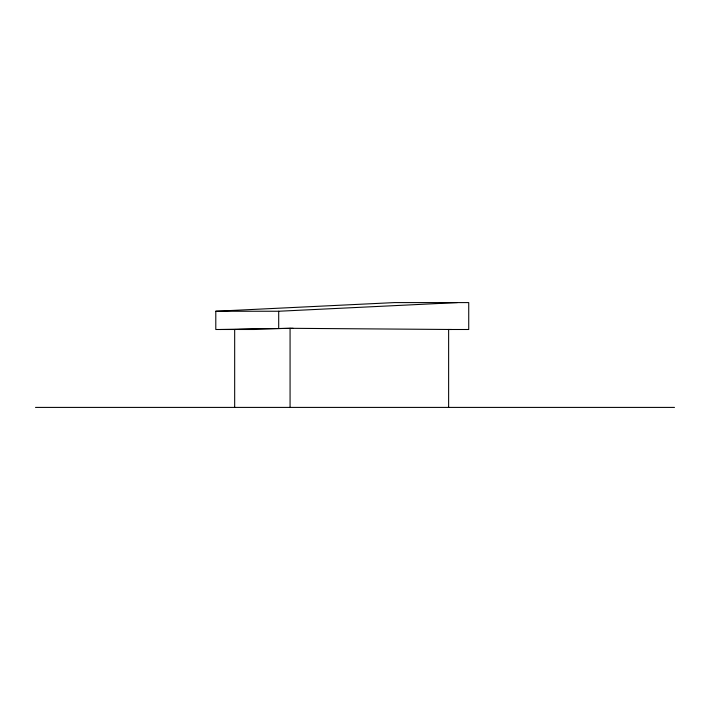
<?xml version="1.0" encoding="UTF-8"?>
<svg xmlns="http://www.w3.org/2000/svg" width="710" height="710" viewBox="0 0 710 710"><rect width="100%" height="100%" fill="white"/><g stroke="black" fill="none" stroke-linecap="round" stroke-linejoin="round"><path stroke-width="1.06" d="M235.684 329.493L215.796 329.493L215.796 311.246L394.485 302.593L468.733 302.593L468.733 329.493L447.957 329.493M215.796 311.246L278.702 311.246L457.391 302.593M220.26 329.493L293.123 328.304M451.675 329.493L290.07 328.304L234.673 329.493L234.673 407.407M239.004 329.493L254.633 329.493M35.5 407.407L674.5 407.407M448.631 329.493L448.631 407.407M290.07 328.304L290.07 407.407M278.702 311.246L278.702 328.304"/></g></svg>
